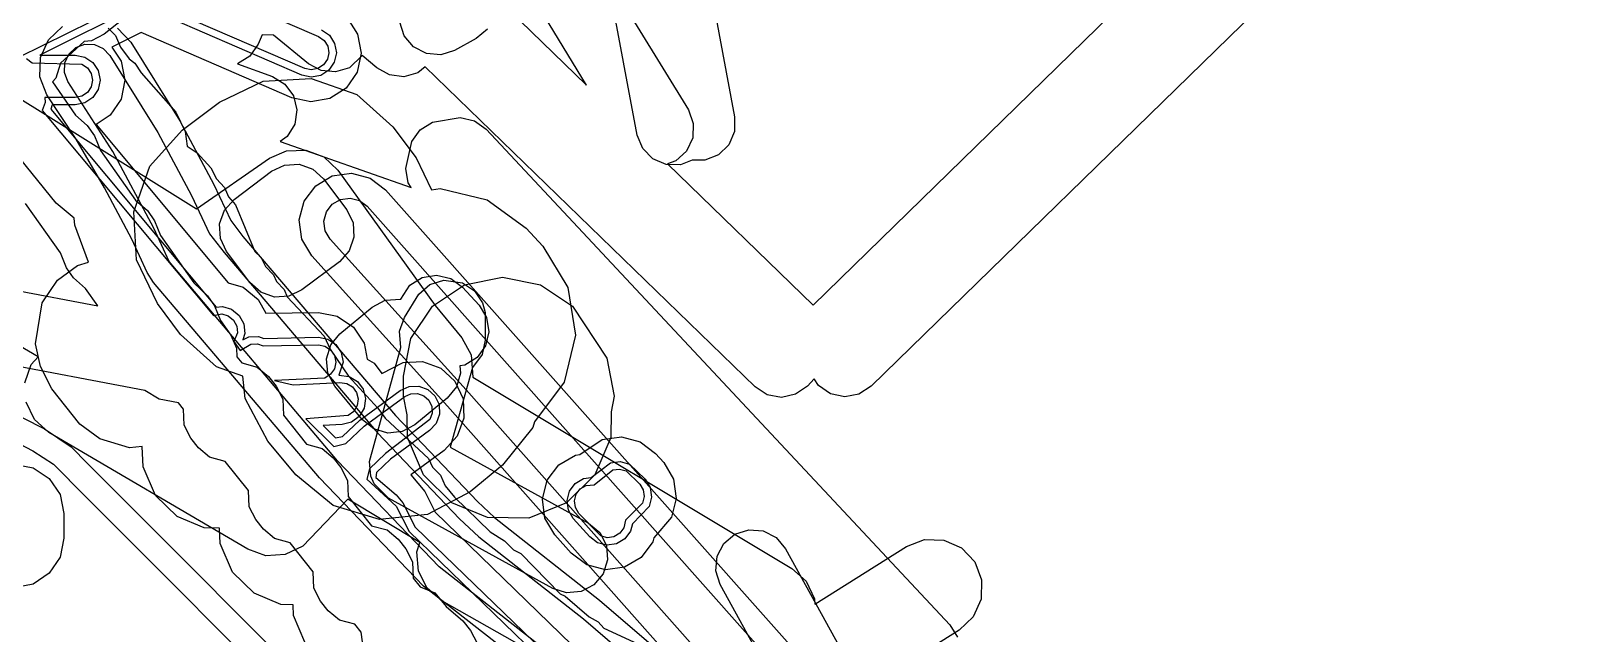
# Model space of a CAD drawing. Header units: metres. Extents: x -2677 to -840, y 169 to 1487.
# Drawn here: x -1615.4 to -1552.6, y 852.6 to 876.9 of the extents above; entities that cross this region are included whole.
import ezdxf

# ---------------------------------------------------------------- set-up
doc = ezdxf.new("R2010")
doc.units = ezdxf.units.M
doc.layers.add('AI_GREENING_EXCLUSIONS', color=1, linetype='Continuous')

msp = doc.modelspace()

# ---------------------------------------------------------------- linework, layer by layer
at = {"layer": 'AI_GREENING_EXCLUSIONS'}
for points in [[(-1614.811, 895.874), (-1593.004, 874.707), (-1596.395, 880.291)], [(-1594.177, 882.321), (-1588.893, 873.718), (-1588.693, 873.168), (-1588.718, 872.583), (-1588.965, 872.052), (-1589.396, 871.657), (-1589.734, 871.534), (-1583.859, 865.831), (-1555.396, 893.593)], [(-1552.614, 890.74), (-1581.513, 862.552), (-1582.004, 862.233), (-1582.58, 862.126), (-1583.152, 862.247), (-1583.635, 862.578), (-1583.818, 862.86), (-1584.079, 862.561), (-1584.561, 862.228), (-1585.133, 862.105), (-1585.709, 862.211), (-1586.2, 862.529), (-1599.515, 875.453), (-1599.819, 875.213), (-1600.383, 875.054), (-1600.964, 875.122), (-1601.475, 875.408), (-1602.061, 875.908), (-1602.578, 875.414), (-1603.138, 875.244), (-1603.721, 875.301), (-1604.237, 875.577), (-1605.641, 876.728), (-1606.106, 876.741), (-1606.259, 876.366), (-1606.596, 875.887), (-1607.104, 875.572), (-1605.689, 875.06), (-1605.188, 874.757), (-1604.841, 874.286), (-1604.701, 873.718), (-1604.788, 873.139), (-1605.091, 872.638), (-1605.374, 872.43), (-1600.082, 870.575), (-1600.204, 870.772), (-1600.299, 871.35), (-1600.057, 872.434), (-1599.716, 872.91), (-1599.219, 873.219), (-1598.102, 873.405), (-1597.532, 873.272), (-1597.057, 872.931), (-1578.33, 852.918), (-1578.021, 852.421)], [(-1589.75, 888.023), (-1587.024, 873.427), (-1587.031, 872.842), (-1587.261, 872.304), (-1587.68, 871.895), (-1588.223, 871.677), (-1588.733, 871.683), (-1589.206, 871.494), (-1589.791, 871.501), (-1590.329, 871.731), (-1590.738, 872.149), (-1590.956, 872.693), (-1592.059, 878.596)], [(-1635.543, 886.465), (-1608.755, 869.722), (-1605.804, 871.761), (-1605.123, 872.063), (-1604.343, 872.089), (-1603.612, 871.815), (-1603.042, 871.282), (-1599.116, 865.812), (-1598.038, 864.504), (-1597.669, 863.817), (-1597.6, 862.921), (-1584.71, 855.201), (-1584.132, 854.677), (-1583.798, 853.972), (-1583.788, 853.761), (-1580.091, 856.088), (-1579.363, 856.367), (-1578.582, 856.345), (-1577.87, 856.027), (-1577.333, 855.461), (-1577.054, 854.732), (-1577.076, 853.952), (-1577.394, 853.239), (-1577.96, 852.703), (-1584.649, 848.491)], [(-1610.773, 879.681), (-1603.828, 876.675), (-1603.603, 876.519), (-1603.455, 876.29), (-1603.406, 876.021), (-1603.464, 875.754), (-1603.619, 875.53), (-1603.848, 875.382), (-1604.117, 875.333), (-1604.384, 875.39), (-1611.03, 878.267), (-1615.934, 875.827)], [(-1610.114, 878.65), (-1612.475, 876.765), (-1612.995, 876.496), (-1613.294, 876.471), (-1614.244, 875.594), (-1614.438, 874.988), (-1614.565, 874.847), (-1613.645, 873.505), (-1613.161, 873.079), (-1612.873, 872.671), (-1612.633, 872.071), (-1611.222, 870.071), (-1610.737, 869.645), (-1610.449, 869.236), (-1610.21, 868.637), (-1608.867, 866.734), (-1608.314, 866.21), (-1608.026, 865.802), (-1607.787, 865.202), (-1607.37, 864.612), (-1607.134, 864.085), (-1607.124, 863.746), (-1606.928, 863.5), (-1606.298, 863.328), (-1605.851, 862.95), (-1605.54, 862.559), (-1605.271, 862.039), (-1605.245, 861.386), (-1604.31, 860.212), (-1603.68, 860.04), (-1603.233, 859.662), (-1602.921, 859.271), (-1602.653, 858.751), (-1602.626, 858.098), (-1601.691, 856.924), (-1601.061, 856.752), (-1600.614, 856.374), (-1600.303, 855.983), (-1600.035, 855.462), (-1600.008, 854.81), (-1599.723, 854.452), (-1599.133, 854.214), (-1598.678, 853.659), (-1597.996, 853.086), (-1597.684, 852.694), (-1597.416, 852.174)], [(-1603.709, 876.95), (-1603.388, 876.728), (-1603.176, 876.4), (-1603.106, 876.017), (-1603.188, 875.635), (-1603.41, 875.314), (-1603.738, 875.103), (-1604.122, 875.033), (-1604.503, 875.115), (-1611.021, 877.936), (-1615.082, 875.916), (-1613.648, 875.916), (-1613.266, 875.839), (-1612.941, 875.623), (-1612.724, 875.298), (-1612.648, 874.916), (-1612.724, 874.533), (-1612.941, 874.208), (-1613.266, 873.992), (-1613.648, 873.916), (-1614.58, 873.916), (-1614.632, 873.742), (-1607.956, 865.746), (-1607.709, 865.772), (-1607.334, 865.662), (-1607.031, 865.417), (-1606.844, 865.075), (-1606.802, 864.687), (-1606.879, 864.427), (-1606.639, 864.543), (-1606.249, 864.565), (-1606.032, 864.488), (-1603.833, 864.531), (-1603.45, 864.454), (-1603.125, 864.238), (-1602.909, 863.913), (-1602.833, 863.531), (-1603.004, 863.005), (-1602.588, 862.949), (-1602.254, 862.748), (-1602.021, 862.435), (-1601.927, 862.056), (-1601.984, 861.67), (-1602.185, 861.336), (-1602.499, 861.104), (-1602.877, 861.009), (-1603.64, 860.972), (-1603.137, 860.473), (-1602.859, 860.527), (-1602.158, 861.182), (-1600.523, 862.38), (-1600.169, 862.545), (-1599.779, 862.562), (-1599.413, 862.428), (-1599.125, 862.164), (-1598.96, 861.811), (-1598.943, 861.421), (-1599.077, 861.054), (-1599.341, 860.767), (-1600.924, 859.607), (-1601.481, 859.077), (-1601.515, 858.864), (-1600.687, 858.168), (-1600.427, 857.848), (-1599.926, 856.87), (-1593.559, 850.719)], [(-1595.404, 851.205), (-1599.582, 854.479), (-1603.789, 858.858), (-1610.484, 866.742), (-1610.749, 867.145), (-1611.366, 868.494), (-1612.461, 870.564), (-1613.615, 872.524), (-1614.796, 874.324), (-1615.072, 875.054), (-1615.048, 875.834), (-1614.726, 876.545), (-1614.157, 877.08)], [(-1602.67, 877.424), (-1602.246, 876.768), (-1602.106, 876.001), (-1602.271, 875.238), (-1602.714, 874.596), (-1603.37, 874.173), (-1604.138, 874.033), (-1604.901, 874.197), (-1610.992, 876.834), (-1612.177, 876.244), (-1611.801, 875.681), (-1611.648, 874.916), (-1611.801, 874.15), (-1612.234, 873.501), (-1612.808, 873.118), (-1607.471, 866.725), (-1606.87, 866.548), (-1606.263, 866.058), (-1605.96, 865.502), (-1603.833, 865.531), (-1603.067, 865.378), (-1602.418, 864.945), (-1601.985, 864.296), (-1601.857, 863.654), (-1601.581, 863.489), (-1601.272, 863.071), (-1600.406, 863.516), (-1599.627, 863.55), (-1598.894, 863.283), (-1598.318, 862.755), (-1597.989, 862.048), (-1597.955, 861.268), (-1598.222, 860.535), (-1598.75, 859.96), (-1600.094, 858.975), (-1599.537, 858.304), (-1599.112, 857.474), (-1592.663, 851.207)], [(-1612.324, 877.01), (-1612.027, 876.714), (-1611.816, 876.243), (-1611.466, 875.776), (-1611.247, 875.601), (-1610.983, 875.203), (-1609.592, 873.618), (-1609.212, 872.834), (-1609.127, 872.244), (-1608.723, 871.982), (-1608.173, 871.37), (-1607.949, 870.924), (-1607.626, 870.583), (-1607.467, 870.204), (-1607.172, 869.882), (-1606.402, 867.992), (-1606.153, 867.761), (-1605.965, 867.386), (-1605.642, 867.056), (-1605.526, 866.778), (-1605.212, 866.46), (-1605.087, 866.17), (-1603.6, 864.582), (-1603.355, 864.045), (-1602.621, 862.962), (-1601.425, 861.673), (-1601.139, 861.269), (-1599.389, 859.635), (-1599.222, 859.285), (-1598.899, 858.961), (-1598.707, 858.538), (-1598.34, 858.071), (-1596.893, 856.679), (-1596.315, 856.313), (-1595.95, 855.948), (-1595.657, 855.805), (-1594.073, 854.172), (-1593.866, 854.082), (-1592.893, 853.247), (-1592.53, 853.04), (-1592.302, 852.784), (-1590.062, 851.753)], [(-1611.936, 877.01), (-1611.402, 876.441), (-1609.432, 873.271), (-1608.053, 870.704), (-1607.363, 869.247), (-1606.877, 868.597), (-1600.724, 861.368), (-1597.405, 857.894), (-1596.723, 857.251), (-1592.475, 853.919), (-1589.452, 851.314)], [(-1597.007, 876.969), (-1597.455, 876.593), (-1598.331, 876.11), (-1598.889, 875.934), (-1599.472, 875.984), (-1599.991, 876.253), (-1600.368, 876.701), (-1600.545, 877.259)], [(-1594.78, 851.987), (-1598.957, 855.26), (-1603.066, 859.548), (-1609.854, 867.591), (-1610.47, 868.94), (-1612.13, 872.032), (-1613.948, 874.853), (-1614.086, 875.218), (-1614.073, 875.608), (-1613.913, 875.964), (-1613.628, 876.231), (-1613.263, 876.369), (-1612.873, 876.357), (-1612.518, 876.196), (-1612.251, 875.912), (-1610.312, 872.798), (-1608.949, 870.259), (-1608.234, 868.712), (-1607.639, 867.95), (-1601.447, 860.677), (-1598.128, 857.203), (-1597.347, 856.47), (-1593.128, 853.162), (-1590.131, 850.579)], [(-1615.622, 875.783), (-1615.383, 875.616), (-1613.38, 875.562), (-1613.153, 875.411), (-1613.002, 875.183), (-1612.948, 874.916), (-1613.002, 874.648), (-1613.153, 874.421), (-1613.38, 874.269), (-1613.648, 874.216), (-1614.882, 874.216), (-1614.86, 874.008), (-1614.981, 873.692), (-1608.068, 865.411), (-1607.735, 865.474), (-1607.473, 865.397), (-1607.261, 865.225), (-1607.13, 864.985), (-1607.101, 864.714), (-1607.25, 864.363), (-1606.987, 864), (-1606.564, 864.252), (-1606.291, 864.268), (-1606.056, 864.185), (-1603.833, 864.231), (-1603.565, 864.177), (-1603.338, 864.026), (-1603.186, 863.798), (-1603.133, 863.531), (-1603.186, 863.263), (-1603.338, 863.036), (-1603.565, 862.884), (-1605.598, 862.789), (-1604.845, 862.616), (-1602.96, 862.707), (-1602.689, 862.667), (-1602.455, 862.526), (-1602.293, 862.307), (-1602.227, 862.042), (-1602.267, 861.771), (-1602.407, 861.537), (-1602.627, 861.375), (-1604.335, 861.239), (-1603.203, 860.117), (-1602.726, 860.239), (-1601.98, 860.94), (-1600.345, 862.138), (-1600.098, 862.253), (-1599.825, 862.265), (-1599.568, 862.172), (-1599.367, 861.987), (-1599.252, 861.739), (-1599.24, 861.467), (-1599.333, 861.21), (-1601.117, 859.837), (-1601.762, 859.224), (-1601.88, 858.805), (-1600.694, 857.711), (-1600.17, 856.689), (-1593.768, 850.503)], [(-1604.378, 852.216), (-1604.831, 853.3), (-1604.848, 853.728), (-1605.345, 853.745), (-1606.429, 854.198), (-1607.306, 855.053), (-1607.804, 856.204), (-1607.821, 856.82), (-1608.444, 856.837), (-1609.528, 857.29), (-1610.405, 858.145), (-1610.903, 859.296), (-1610.94, 860.115), (-1611.456, 860.07), (-1612.661, 860.426), (-1613.461, 861.02), (-1614.592, 862.45), (-1615.047, 863.348), (-1615.26, 864.262), (-1614.989, 865.925), (-1614.368, 866.842), (-1613.562, 867.424), (-1613.118, 867.558), (-1613.667, 869.056), (-1613.698, 869.345), (-1614.425, 869.947), (-1616.132, 872.059)], [(-1588.964, 850.861), (-1598.613, 861.747), (-1604.102, 867.824), (-1604.498, 868.497), (-1604.607, 869.269), (-1604.411, 870.025), (-1603.941, 870.648), (-1603.269, 871.044), (-1602.496, 871.152), (-1602.496, 871.152), (-1601.741, 870.957), (-1601.117, 870.487), (-1584.47, 851.745)], [(-1615.682, 862.692), (-1615.425, 863.429), (-1615.149, 863.738), (-1625.605, 869.861)], [(-1616.141, 866.444), (-1612.737, 865.8), (-1613.233, 866.504), (-1613.718, 866.93), (-1614.006, 867.339), (-1614.245, 867.938), (-1615.657, 869.938)], [(-1602.005, 851.942), (-1602.099, 852.62), (-1602.355, 852.941), (-1602.985, 853.113), (-1603.432, 853.491), (-1603.743, 853.882), (-1604.012, 854.402), (-1604.038, 855.055), (-1604.973, 856.229), (-1605.603, 856.401), (-1606.05, 856.779), (-1606.362, 857.17), (-1606.63, 857.69), (-1606.657, 858.343), (-1607.592, 859.517), (-1608.222, 859.689), (-1608.669, 860.067), (-1608.98, 860.458), (-1609.249, 860.979), (-1609.275, 861.631), (-1609.476, 861.884), (-1610.267, 862.037), (-1610.833, 862.387), (-1616.946, 863.543)], [(-1590.808, 849.346), (-1598.851, 853.888), (-1599.442, 854.397), (-1599.794, 855.094), (-1599.852, 855.872), (-1599.729, 856.247), (-1602.642, 857.992), (-1604.466, 856.097), (-1605.169, 855.757), (-1605.948, 855.712), (-1606.685, 855.969), (-1614.715, 860.691), (-1615.297, 861.21), (-1615.637, 861.913)], [(-1616.644, 861.723), (-1614.89, 860.833), (-1613.82, 860.107), (-1613.136, 859.421), (-1592.403, 838.657)], [(-1616.932, 860.766), (-1615.36, 859.95), (-1614.528, 859.402), (-1613.9, 858.769), (-1613.893, 858.764), (-1593.084, 837.925)], [(-1584.359, 848.654), (-1587.603, 854.547), (-1587.779, 855.105), (-1587.729, 855.688), (-1587.46, 856.208), (-1587.012, 856.584), (-1586.454, 856.761), (-1585.871, 856.711), (-1585.351, 856.441), (-1584.975, 855.994), (-1581.731, 850.101)]]:
    msp.add_lwpolyline(points, dxfattribs=at)
for points in [[(-1606.883, 862.967), (-1607.939, 863.338), (-1609.393, 864.64), (-1610.334, 865.893), (-1611.178, 867.652), (-1611.286, 869.6), (-1610.639, 871.44), (-1609.338, 872.894), (-1607.824, 874.03), (-1606.066, 874.875), (-1604.118, 874.982), (-1602.277, 874.336), (-1600.824, 873.034), (-1599.883, 871.781), (-1599.259, 870.482), (-1598.919, 870.536), (-1597.022, 870.081), (-1595.444, 868.934), (-1594.773, 868.208), (-1593.753, 866.544), (-1593.448, 864.617), (-1593.904, 862.72), (-1595.099, 861.112), (-1595.167, 860.884), (-1596.402, 859.373), (-1597.709, 858.296), (-1599.428, 857.373), (-1601.369, 857.178), (-1603.237, 857.741), (-1604.748, 858.976), (-1605.868, 860.336), (-1606.791, 862.055), (-1606.883, 862.967)], [(-1607.627, 869.659), (-1607.236, 870.095), (-1605.723, 871.232), (-1605.195, 871.485), (-1604.611, 871.517), (-1604.058, 871.323), (-1603.622, 870.933), (-1602.681, 869.679), (-1602.428, 869.152), (-1602.396, 868.567), (-1602.59, 868.015), (-1602.98, 867.579), (-1604.494, 866.443), (-1605.021, 866.189), (-1605.606, 866.157), (-1606.158, 866.351), (-1606.594, 866.741), (-1607.535, 867.995), (-1607.788, 868.522), (-1607.821, 869.107), (-1607.627, 869.659)], [(-1602.939, 870.1), (-1602.553, 870.154), (-1602.175, 870.056), (-1601.864, 869.821), (-1585.216, 851.079), (-1581.899, 847.527), (-1576.84, 842.495), (-1576.625, 842.169), (-1576.55, 841.786), (-1576.628, 841.404), (-1576.846, 841.08), (-1577.172, 840.865), (-1577.555, 840.791), (-1577.937, 840.868), (-1578.26, 841.087), (-1583.639, 846.513), (-1586.403, 849.48), (-1597.867, 862.412), (-1603.356, 868.49), (-1603.554, 868.826), (-1603.608, 869.213), (-1603.51, 869.59), (-1603.276, 869.902), (-1602.939, 870.1)], [(-1598.089, 863.088), (-1598.257, 862.528), (-1598.628, 862.075), (-1599.935, 860.998), (-1600.451, 860.721), (-1601.033, 860.662), (-1601.593, 860.831), (-1602.046, 861.202), (-1603.167, 862.561), (-1603.444, 863.077), (-1603.502, 863.659), (-1603.333, 864.22), (-1602.963, 864.673), (-1601.656, 865.75), (-1601.14, 866.027), (-1600.502, 866.068), (-1600.134, 866.641), (-1599.635, 866.947), (-1599.057, 867.039), (-1598.488, 866.902), (-1598.014, 866.558), (-1597.343, 865.832), (-1597.037, 865.333), (-1596.945, 864.755), (-1597.082, 864.186), (-1597.426, 863.712), (-1597.925, 863.406), (-1598.117, 863.376), (-1598.089, 863.088)], [(-1593.573, 865.784), (-1592.187, 863.685), (-1591.883, 862.154), (-1592.01, 861.515), (-1592.026, 860.484), (-1592.673, 858.975), (-1593.817, 857.852), (-1595.339, 857.232), (-1597, 857.248), (-1598.445, 857.852), (-1599.589, 858.975), (-1600.236, 860.484), (-1600.252, 861.404), (-1600.401, 862.154), (-1600.401, 862.956), (-1600.097, 864.487), (-1599.229, 865.784), (-1597.932, 866.652), (-1596.401, 866.956), (-1594.87, 866.652), (-1593.573, 865.784)], [(-1599.773, 866.277), (-1599.328, 866.657), (-1598.772, 866.839), (-1598.016, 866.734), (-1597.53, 866.407), (-1597.206, 865.92), (-1597.104, 865.528), (-1597.096, 864.411), (-1597.212, 863.838), (-1597.61, 863.305), (-1598.512, 860.09), (-1592.922, 857.02), (-1592.474, 856.643), (-1592.204, 856.124), (-1592.153, 855.541), (-1592.329, 854.983), (-1592.706, 854.535), (-1593.225, 854.265), (-1593.808, 854.214), (-1594.366, 854.39), (-1601, 858.034), (-1601.586, 858.614), (-1601.718, 858.929), (-1601.769, 859.512), (-1600.498, 864.115), (-1600.56, 864.778), (-1600.361, 865.328), (-1599.773, 866.277)], [(-1593.275, 859.798), (-1592.368, 860.402), (-1591.595, 860.509), (-1590.84, 860.313), (-1590.217, 859.842), (-1589.885, 859.469), (-1589.49, 858.796), (-1589.382, 858.023), (-1589.579, 857.268), (-1590.283, 856.437), (-1590.328, 856.267), (-1590.798, 855.644), (-1591.471, 855.249), (-1592.244, 855.141), (-1592.999, 855.338), (-1593.622, 855.809), (-1594.287, 856.556), (-1594.682, 857.229), (-1594.789, 858.001), (-1594.593, 858.757), (-1594.122, 859.379), (-1593.449, 859.774), (-1593.275, 859.798)], [(-1615.346, 854.566), (-1616.111, 854.414), (-1617.111, 854.414), (-1617.876, 854.566), (-1618.525, 855), (-1618.959, 855.649), (-1619.111, 856.414), (-1619.111, 857.414), (-1618.959, 858.179), (-1618.525, 858.828), (-1617.876, 859.262), (-1617.111, 859.414), (-1616.111, 859.414), (-1615.346, 859.262), (-1614.697, 858.828), (-1614.263, 858.179), (-1614.111, 857.414), (-1614.111, 856.414), (-1614.263, 855.649), (-1614.697, 855), (-1615.346, 854.566)], [(-1592.811, 858.873), (-1592.039, 859.457), (-1591.653, 859.511), (-1591.275, 859.413), (-1590.632, 858.804), (-1590.434, 858.468), (-1590.381, 858.081), (-1590.479, 857.703), (-1591.149, 857.005), (-1591.228, 856.702), (-1591.463, 856.391), (-1591.799, 856.193), (-1592.186, 856.14), (-1592.563, 856.238), (-1592.875, 856.473), (-1593.539, 857.22), (-1593.737, 857.557), (-1593.791, 857.943), (-1593.692, 858.321), (-1593.457, 858.632), (-1593.121, 858.83), (-1592.811, 858.873)], [(-1591.941, 859.174), (-1591.67, 859.212), (-1591.406, 859.143), (-1590.856, 858.605), (-1590.718, 858.369), (-1590.68, 858.099), (-1590.749, 857.834), (-1591.436, 857.151), (-1591.498, 856.833), (-1591.662, 856.615), (-1591.898, 856.477), (-1592.168, 856.439), (-1592.433, 856.508), (-1593.315, 857.42), (-1593.454, 857.655), (-1593.491, 857.926), (-1593.422, 858.19), (-1593.258, 858.408), (-1593.022, 858.546), (-1592.699, 858.57), (-1591.941, 859.174)]]:
    msp.add_lwpolyline(points, close=True, dxfattribs=at)

doc.saveas('drawing.dxf')
